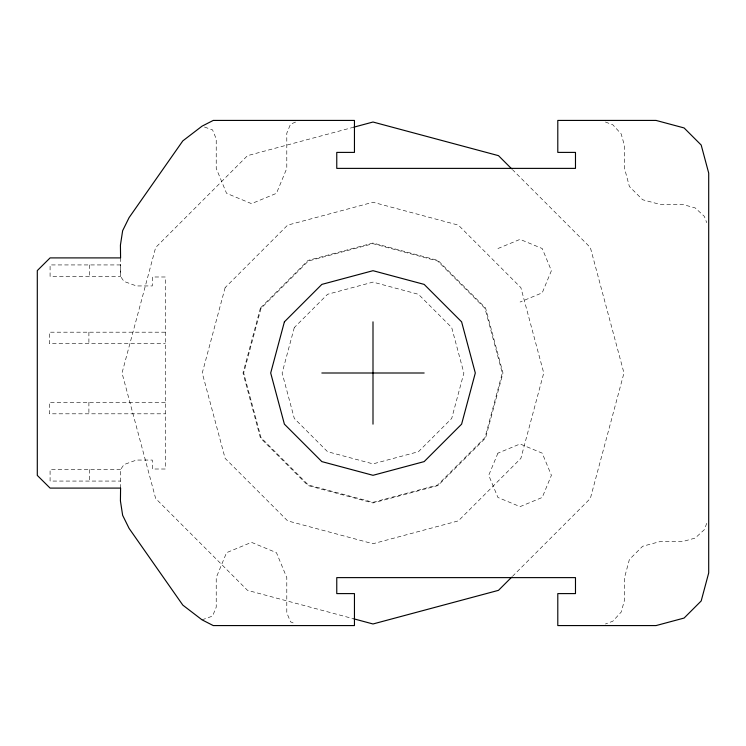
<?xml version="1.0" encoding="UTF-8"?>
<svg xmlns="http://www.w3.org/2000/svg" width="746" height="746" viewBox="0 0 746 746"><rect width="100%" height="100%" fill="white"/><g stroke="black" fill="none" stroke-linecap="round" stroke-linejoin="round"><path stroke-width="0.56" stroke-dasharray="3.73 2.8" d="M120.582 257.902L120.582 276.449L123.948 281.401L136.425 285.942L152.305 285.942L152.305 276.99L165.276 276.99L165.276 469.01L152.305 469.01L152.305 460.058L136.425 460.058L123.948 464.599L120.582 469.551L120.582 488.098M706.723 523.328L704.345 529.669L695.188 538.071L683.215 541.4L660.742 541.4L642.632 546.258L629.382 559.509L624.533 577.618L624.533 600.092L621.194 612.065L612.802 621.222L605.398 623.992M512.427 576.406L590.347 498.487L623.973 373L590.347 247.513L512.427 169.594M295.556 122.092L290.53 124.172L286.79 133.217L286.79 168.382L276.458 193.326L251.505 203.658L226.56 193.326L216.228 168.382L216.228 138.877L212.563 129.916L202.026 126.167M497.918 248.539L520.065 239.363L542.221 248.539L551.397 270.695L542.221 292.842L520.065 302.027M202.026 619.833L212.563 616.084L216.228 607.123L216.228 577.618L226.56 552.674L251.505 542.342L276.458 552.674L286.79 577.618L286.79 612.783L290.53 621.828L295.556 623.908M353.949 127.128L247.513 155.653L155.653 247.513L122.027 373L155.653 498.487L247.513 590.347L353.949 618.872M165.276 332.194L49.339 332.194L49.339 343.701L165.276 343.701M165.276 402.299L49.339 402.299L49.339 413.806L165.276 413.806M120.582 469.551L50.085 469.551L50.085 481.067L120.582 481.067M605.398 122.008L612.802 124.778L621.194 133.935L624.533 145.908L624.533 168.382L629.382 186.491L642.632 199.742L660.742 204.6L683.215 204.6L695.188 207.929L704.345 216.331L706.723 222.672M89.651 264.933L89.651 276.449M89.651 469.551L89.651 481.067M88.895 332.194L88.895 343.701M88.895 402.299L88.895 413.806M225.133 287.63L202.259 373L225.133 458.37L287.63 520.867L373 543.741L458.37 520.867L520.867 458.37L543.741 373L520.867 287.63L458.37 225.133L373 202.259L287.63 225.133L225.133 287.63M260.438 308.014L243.019 373L260.438 437.986L308.014 485.562L373 502.972L437.986 485.562L485.562 437.986L502.972 373L485.562 308.014L437.986 260.438L373 243.028L308.014 260.438L260.438 308.014M261.016 308.35L243.69 373L261.016 437.65L308.35 484.984L373 502.31L437.65 484.984L484.984 437.65L502.31 373L484.984 308.35L437.65 261.016L373 243.69L308.35 261.016L261.016 308.35M294.297 327.559L282.119 373L294.297 418.441L327.559 451.703L373 463.881L418.441 451.703L451.703 418.441L463.881 373L451.703 327.559L418.441 294.297L373 282.119L327.559 294.297L294.297 327.559M497.918 453.158L488.733 475.305L497.918 497.461L520.065 506.637L542.221 497.461L551.397 475.305L542.221 453.158L520.065 443.973L497.918 453.158M120.582 264.933L50.085 264.933L50.085 276.449L120.582 276.449L120.582 264.933"/><path stroke-width="1.12" d="M511.607 577.227L498.487 590.347L373 623.973L353.949 618.863M353.949 127.137L373 122.027L498.487 155.653L511.607 168.773M321.843 373L424.157 373M373 321.843L373 424.157M120.582 488.098L120.423 500.883L122.642 515.309L129.095 528.392L182.826 605.127L202.026 619.833L213.253 625.577L354.453 625.577L354.453 593.602L336.763 593.602L336.763 577.618L575.483 577.618L575.483 593.602L557.794 593.602L557.794 625.577L656.06 625.577L684.091 618.061L701.184 600.968L708.7 572.928L708.7 173.072L701.184 145.032L684.091 127.939L656.06 120.423L557.794 120.423L557.794 152.398L575.483 152.398L575.483 168.382L336.763 168.382L336.763 152.398L354.453 152.398L354.453 120.423L213.253 120.423L202.026 126.167L182.826 140.873L129.095 217.608L122.642 230.691L120.423 245.117L120.582 257.902L50.085 257.902L37.3 270.593L37.3 475.407L50.085 488.098L120.582 488.098M284.394 321.843L270.695 373L284.394 424.157L321.843 461.606L373 475.305L424.157 461.606L461.606 424.157L475.305 373L461.606 321.843L424.157 284.394L373 270.695L321.843 284.394L284.394 321.843"/></g></svg>
